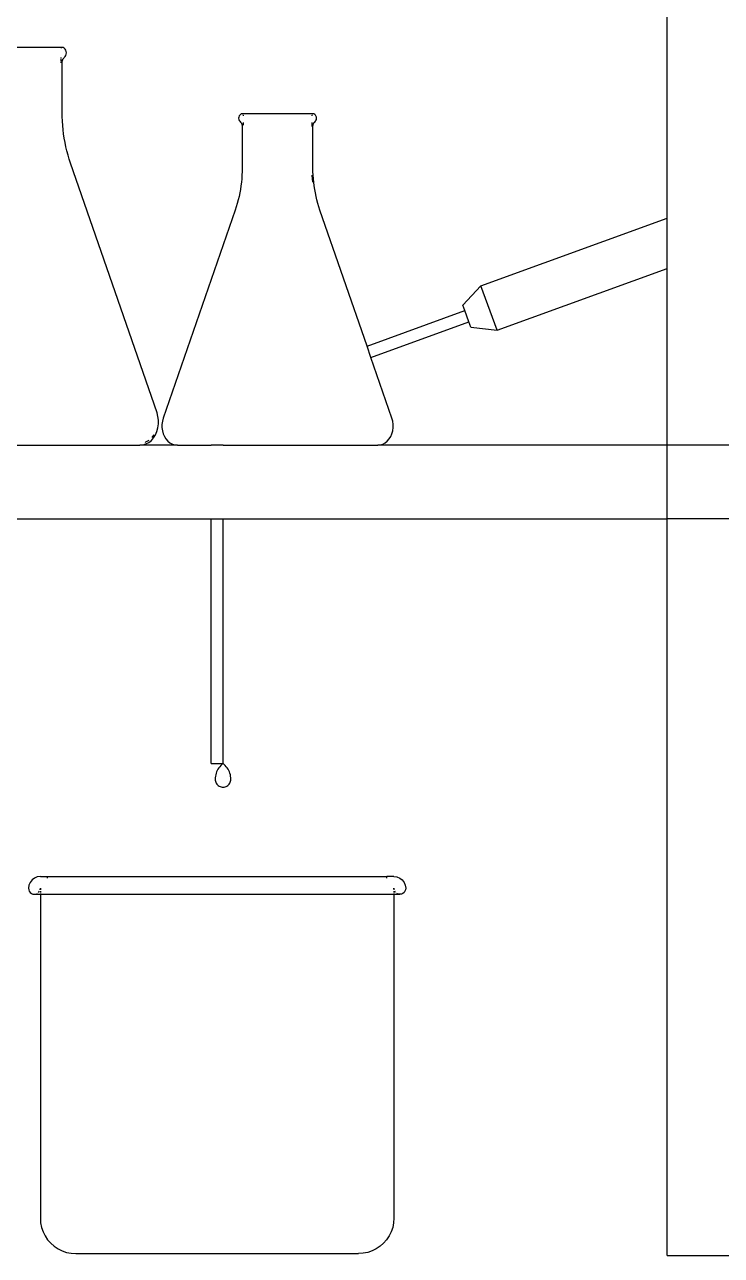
# Model space of a CAD drawing. Header units: metres. Extents: x 2.3 to 15.1, y 3 to 5.1.
# Drawn here: x 8.8119 to 9.0483, y 4.3381 to 4.7559 of the extents above; entities that cross this region are included whole.
import ezdxf

# ---------------------------------------------------------------- set-up
doc = ezdxf.new("R2010")
doc.units = ezdxf.units.M
doc.layers.add('Edges', color=7, linetype='Continuous')

# ---------------------------------------------------------------- blocks, each defined once
blk = doc.blocks.new('Chemistry Lab table fr')
at = {"layer": 'Edges'}
for p, q in [((-1.28796, 0.42189), (-1.28796, 0.56983)), ((-1.49348, 0.47983), (-1.52185, 0.47983)), ((-1.49374, 0.47647), (-1.49374, 0.47623)), ((-1.4936, 0.47965), (-1.49365, 0.47959)), ((-1.49356, 0.4797), (-1.4936, 0.47965)), ((-1.49351, 0.47975), (-1.49356, 0.4797)), ((-1.49345, 0.47978), (-1.49351, 0.47975)), ((-1.49348, 0.47983), (-1.49345, 0.47978)), ((-1.49339, 0.47981), (-1.49345, 0.47978)), ((-1.49333, 0.47982), (-1.49339, 0.47981)), ((-1.49327, 0.47983), (-1.49333, 0.47982)), ((-1.49289, 0.47977), (-1.49327, 0.47983)), ((-1.49255, 0.47959), (-1.49289, 0.47977)), ((-1.49275, 0.47623), (-1.49255, 0.47647)), ((-1.49225, 0.4793), (-1.49255, 0.47959)), ((-1.49255, 0.47647), (-1.49225, 0.47675)), ((-1.49202, 0.47893), (-1.49225, 0.4793)), ((-1.49225, 0.47675), (-1.49202, 0.47713)), ((-1.49187, 0.47849), (-1.49202, 0.47893)), ((-1.49202, 0.47713), (-1.49187, 0.47756)), ((-1.49183, 0.47803), (-1.49187, 0.47849)), ((-1.49187, 0.47756), (-1.49183, 0.47803)), ((-1.49374, 0.47596), (-1.49374, 0.47566)), ((-1.49374, 0.4755), (-1.49374, 0.47517)), ((-1.49374, 0.475), (-1.49374, 0.47465)), ((-1.49327, 0.45783), (-1.49326, 0.47465)), ((-1.49326, 0.47465), (-1.49324, 0.475)), ((-1.49324, 0.475), (-1.49322, 0.47517)), ((-1.49322, 0.47517), (-1.49318, 0.47534)), ((-1.49318, 0.47534), (-1.49313, 0.4755)), ((-1.49313, 0.4755), (-1.49307, 0.47566)), ((-1.49307, 0.47566), (-1.49301, 0.47582)), ((-1.49301, 0.47582), (-1.49293, 0.47596)), ((-1.49293, 0.47596), (-1.49285, 0.4761)), ((-1.49285, 0.4761), (-1.49275, 0.47623)), ((-1.49325, 0.45635), (-1.49327, 0.45783)), ((-1.49319, 0.45487), (-1.49325, 0.45635)), ((-1.43333, 0.45622), (-1.43337, 0.45583)), ((-1.43337, 0.45583), (-1.43333, 0.45544)), ((-1.43321, 0.45658), (-1.43333, 0.45622)), ((-1.43333, 0.45544), (-1.43321, 0.45508)), ((-1.43302, 0.45689), (-1.43321, 0.45658)), ((-1.43277, 0.45713), (-1.43302, 0.45689)), ((-1.43248, 0.45728), (-1.43277, 0.45713)), ((-1.43217, 0.45733), (-1.43248, 0.45728)), ((-1.43212, 0.45732), (-1.43217, 0.45733)), ((-1.43207, 0.45731), (-1.43212, 0.45732)), ((-1.43202, 0.45729), (-1.43207, 0.45731)), ((-1.43202, 0.45729), (-1.43199, 0.45733)), ((-1.43197, 0.45726), (-1.43202, 0.45729)), ((-1.40835, 0.45733), (-1.43199, 0.45733)), ((-1.43193, 0.45722), (-1.43197, 0.45726)), ((-1.43189, 0.45718), (-1.43193, 0.45722)), ((-1.43186, 0.45713), (-1.43189, 0.45718)), ((-1.43177, 0.45683), (-1.43178, 0.45689)), ((-1.43177, 0.45658), (-1.43177, 0.45683)), ((-1.40857, 0.45689), (-1.40857, 0.45683)), ((-1.40857, 0.45683), (-1.40857, 0.45658)), ((-1.40846, 0.45718), (-1.40849, 0.45713)), ((-1.40842, 0.45722), (-1.40846, 0.45718)), ((-1.40837, 0.45726), (-1.40842, 0.45722)), ((-1.40833, 0.45729), (-1.40837, 0.45726)), ((-1.40835, 0.45733), (-1.40833, 0.45729)), ((-1.40828, 0.45731), (-1.40833, 0.45729)), ((-1.40822, 0.45732), (-1.40828, 0.45731)), ((-1.40817, 0.45733), (-1.40822, 0.45732)), ((-1.40786, 0.45728), (-1.40817, 0.45733)), ((-1.40757, 0.45713), (-1.40786, 0.45728)), ((-1.40732, 0.45689), (-1.40757, 0.45713)), ((-1.40713, 0.45658), (-1.40732, 0.45689)), ((-1.40701, 0.45622), (-1.40713, 0.45658)), ((-1.40713, 0.45508), (-1.40701, 0.45544)), ((-1.40697, 0.45583), (-1.40701, 0.45622)), ((-1.40701, 0.45544), (-1.40697, 0.45583)), ((-1.49308, 0.4534), (-1.49319, 0.45487)), ((-1.49294, 0.45193), (-1.49308, 0.4534)), ((-1.49276, 0.45047), (-1.49294, 0.45193)), ((-1.43321, 0.45508), (-1.43302, 0.45477)), ((-1.43302, 0.45477), (-1.43277, 0.45453)), ((-1.43277, 0.45453), (-1.4326, 0.45433)), ((-1.4326, 0.45433), (-1.43252, 0.45422)), ((-1.43252, 0.45422), (-1.43245, 0.45411)), ((-1.43245, 0.45411), (-1.43239, 0.45398)), ((-1.43239, 0.45398), (-1.43233, 0.45386)), ((-1.43233, 0.45386), (-1.43228, 0.45372)), ((-1.43228, 0.45372), (-1.43224, 0.45359)), ((-1.43224, 0.45359), (-1.43221, 0.45344)), ((-1.43221, 0.45344), (-1.43219, 0.4533)), ((-1.43219, 0.4533), (-1.43217, 0.45301)), ((-1.43217, 0.45301), (-1.43217, 0.43899)), ((-1.43177, 0.45411), (-1.43177, 0.45433)), ((-1.43177, 0.45344), (-1.43177, 0.45398)), ((-1.40857, 0.45433), (-1.40857, 0.45411)), ((-1.40857, 0.45398), (-1.40857, 0.45372)), ((-1.40857, 0.45359), (-1.40857, 0.45301)), ((-1.40817, 0.45301), (-1.40815, 0.4533)), ((-1.40817, 0.43899), (-1.40817, 0.45301)), ((-1.40815, 0.4533), (-1.40813, 0.45344)), ((-1.40813, 0.45344), (-1.4081, 0.45359)), ((-1.4081, 0.45359), (-1.40806, 0.45372)), ((-1.40806, 0.45372), (-1.40801, 0.45386)), ((-1.40801, 0.45386), (-1.40796, 0.45398)), ((-1.40796, 0.45398), (-1.40789, 0.45411)), ((-1.40789, 0.45411), (-1.40782, 0.45422)), ((-1.40782, 0.45422), (-1.40775, 0.45433)), ((-1.40775, 0.45433), (-1.40757, 0.45453)), ((-1.40757, 0.45453), (-1.40732, 0.45477)), ((-1.40732, 0.45477), (-1.40713, 0.45508)), ((-1.49254, 0.44901), (-1.49276, 0.45047)), ((-1.49228, 0.44757), (-1.49254, 0.44901)), ((-1.49198, 0.44614), (-1.49228, 0.44757)), ((-1.49165, 0.44472), (-1.49198, 0.44614)), ((-1.49127, 0.44332), (-1.49165, 0.44472)), ((-1.49086, 0.44193), (-1.49127, 0.44332)), ((-1.49041, 0.44057), (-1.49086, 0.44193)), ((-1.46108, 0.35584), (-1.49041, 0.44057)), ((-1.43217, 0.43899), (-1.43219, 0.43776)), ((-1.40816, 0.43776), (-1.40817, 0.43899)), ((-1.43232, 0.4353), (-1.43244, 0.43408)), ((-1.43224, 0.43653), (-1.43232, 0.4353)), ((-1.43219, 0.43776), (-1.43224, 0.43653)), ((-1.40851, 0.43653), (-1.4085, 0.4365)), ((-1.4085, 0.4365), (-1.40842, 0.43525)), ((-1.40842, 0.43525), (-1.40831, 0.43408)), ((-1.40811, 0.43653), (-1.40816, 0.43776)), ((-1.40802, 0.4353), (-1.40811, 0.43653)), ((-1.4079, 0.43408), (-1.40802, 0.4353)), ((-1.43299, 0.43045), (-1.43324, 0.42925)), ((-1.43277, 0.43165), (-1.43299, 0.43045)), ((-1.43259, 0.43286), (-1.43277, 0.43165)), ((-1.43244, 0.43408), (-1.43259, 0.43286)), ((-1.40775, 0.43286), (-1.4079, 0.43408)), ((-1.40757, 0.43165), (-1.40775, 0.43286)), ((-1.40735, 0.43045), (-1.40757, 0.43165)), ((-1.40711, 0.42925), (-1.40735, 0.43045)), ((-1.43383, 0.4269), (-1.43418, 0.42575)), ((-1.43352, 0.42807), (-1.43383, 0.4269)), ((-1.43324, 0.42925), (-1.43352, 0.42807)), ((-1.40682, 0.42807), (-1.40711, 0.42925)), ((-1.40651, 0.4269), (-1.40682, 0.42807)), ((-1.40617, 0.42575), (-1.40651, 0.4269)), ((-1.43456, 0.42461), (-1.459, 0.354)), ((-1.43418, 0.42575), (-1.43456, 0.42461)), ((-1.40579, 0.42461), (-1.40617, 0.42575)), ((-1.38981, 0.37844), (-1.40579, 0.42461)), ((-1.35115, 0.39889), (-1.28796, 0.42189)), ((-1.28796, 0.40486), (-1.28796, 0.42189)), ((-1.34568, 0.38385), (-1.28796, 0.40486)), ((-1.28796, 0.34483), (-1.28796, 0.40486)), ((-1.3573, 0.39239), (-1.35115, 0.39889)), ((-1.34568, 0.38385), (-1.35115, 0.39889)), ((-1.38981, 0.37844), (-1.35662, 0.39051)), ((-1.35662, 0.39051), (-1.3573, 0.39239)), ((-1.35525, 0.38676), (-1.35662, 0.39051)), ((-1.3885, 0.37465), (-1.35525, 0.38676)), ((-1.35457, 0.38488), (-1.35525, 0.38676)), ((-1.35457, 0.38488), (-1.34568, 0.38385)), ((-1.3885, 0.37465), (-1.38981, 0.37844)), ((-1.38135, 0.354), (-1.3885, 0.37465)), ((-1.46075, 0.35461), (-1.46108, 0.35584)), ((-1.46076, 0.35075), (-1.46058, 0.35203)), ((-1.46058, 0.35333), (-1.46075, 0.35461)), ((-1.46058, 0.35203), (-1.46058, 0.35333)), ((-1.45927, 0.35298), (-1.45941, 0.35191)), ((-1.45941, 0.35191), (-1.45941, 0.35083)), ((-1.459, 0.354), (-1.45927, 0.35298)), ((-1.38107, 0.35298), (-1.38135, 0.354)), ((-1.38093, 0.35191), (-1.38107, 0.35298)), ((-1.38094, 0.35083), (-1.38093, 0.35191)), ((-1.463, 0.34648), (-1.46223, 0.34736)), ((-1.46259, 0.34777), (-1.46288, 0.34744)), ((-1.4622, 0.34838), (-1.46259, 0.34777)), ((-1.46223, 0.34736), (-1.46159, 0.34838)), ((-1.46159, 0.34838), (-1.4611, 0.34952)), ((-1.4611, 0.34952), (-1.46076, 0.35075)), ((-1.45941, 0.35083), (-1.45926, 0.34976)), ((-1.45926, 0.34976), (-1.45898, 0.34874)), ((-1.45898, 0.34874), (-1.45856, 0.34779)), ((-1.45856, 0.34779), (-1.45803, 0.34694)), ((-1.45803, 0.34694), (-1.45739, 0.34621)), ((-1.38295, 0.34621), (-1.38231, 0.34694)), ((-1.38231, 0.34694), (-1.38178, 0.34779)), ((-1.38178, 0.34779), (-1.38137, 0.34874)), ((-1.38137, 0.34874), (-1.38108, 0.34976)), ((-1.38108, 0.34976), (-1.38094, 0.35083)), ((-1.54847, 0.34483), (-1.46687, 0.34483)), ((-1.46687, 0.34483), (-1.46583, 0.34493)), ((-1.45417, 0.34483), (-1.46687, 0.34483)), ((-1.46583, 0.34493), (-1.46482, 0.34525)), ((-1.46498, 0.34582), (-1.46513, 0.34577)), ((-1.4641, 0.3463), (-1.46498, 0.34582)), ((-1.46482, 0.34525), (-1.46387, 0.34577)), ((-1.46388, 0.34648), (-1.4641, 0.3463)), ((-1.46387, 0.34577), (-1.463, 0.34648)), ((-1.45739, 0.34621), (-1.45667, 0.34561)), ((-1.45667, 0.34561), (-1.45587, 0.34518)), ((-1.45587, 0.34518), (-1.45504, 0.34492)), ((-1.45504, 0.34492), (-1.45417, 0.34483)), ((-1.45417, 0.34483), (-1.44267, 0.34483)), ((-1.44267, 0.34483), (-1.44267, 0.34492)), ((-1.43867, 0.34483), (-1.44267, 0.34483)), ((-1.43867, 0.34483), (-1.43867, 0.34492)), ((-1.43867, 0.34483), (-1.38617, 0.34483)), ((-1.38617, 0.34483), (-1.38531, 0.34492)), ((-1.28796, 0.34483), (-1.38617, 0.34483)), ((-1.38531, 0.34492), (-1.38447, 0.34518)), ((-1.38447, 0.34518), (-1.38368, 0.34561)), ((-1.38368, 0.34561), (-1.38295, 0.34621)), ((-1.28796, 0.31983), (-1.28796, 0.34483)), ((-1.26215, 0.34483), (-1.28796, 0.34483)), ((-2.05472, 0.31983), (-1.44267, 0.31983)), ((-1.44267, 0.23677), (-1.44267, 0.31983)), ((-1.44267, 0.31983), (-1.43867, 0.31983)), ((-1.43867, 0.23677), (-1.43867, 0.31983)), ((-1.43867, 0.31983), (-1.28796, 0.31983)), ((-1.28796, 0.06983), (-1.28796, 0.31983)), ((-1.26215, 0.31983), (-1.28796, 0.31983)), ((-1.44267, 0.23677), (-1.43867, 0.23677)), ((-1.44064, 0.23441), (-1.44085, 0.23394)), ((-1.44039, 0.23486), (-1.44064, 0.23441)), ((-1.44011, 0.2353), (-1.44039, 0.23486)), ((-1.43979, 0.2357), (-1.44011, 0.2353)), ((-1.43945, 0.23609), (-1.43979, 0.2357)), ((-1.43907, 0.23644), (-1.43945, 0.23609)), ((-1.43867, 0.23677), (-1.43907, 0.23644)), ((-1.43827, 0.23644), (-1.43867, 0.23677)), ((-1.4379, 0.23609), (-1.43827, 0.23644)), ((-1.43756, 0.2357), (-1.4379, 0.23609)), ((-1.43724, 0.2353), (-1.43756, 0.2357)), ((-1.43696, 0.23486), (-1.43724, 0.2353)), ((-1.43671, 0.23441), (-1.43696, 0.23486)), ((-1.4365, 0.23394), (-1.43671, 0.23441)), ((-1.44132, 0.23195), (-1.44134, 0.23143)), ((-1.44134, 0.23143), (-1.44132, 0.23108)), ((-1.44126, 0.23246), (-1.44132, 0.23195)), ((-1.44132, 0.23108), (-1.44125, 0.23074)), ((-1.44116, 0.23296), (-1.44126, 0.23246)), ((-1.44125, 0.23074), (-1.44114, 0.23041)), ((-1.44102, 0.23346), (-1.44116, 0.23296)), ((-1.44114, 0.23041), (-1.44098, 0.2301)), ((-1.44085, 0.23394), (-1.44102, 0.23346)), ((-1.44098, 0.2301), (-1.44079, 0.22981)), ((-1.44079, 0.22981), (-1.44056, 0.22955)), ((-1.43679, 0.22955), (-1.43656, 0.22981)), ((-1.43656, 0.22981), (-1.43637, 0.2301)), ((-1.43632, 0.23346), (-1.4365, 0.23394)), ((-1.43637, 0.2301), (-1.43621, 0.23041)), ((-1.43619, 0.23296), (-1.43632, 0.23346)), ((-1.43621, 0.23041), (-1.4361, 0.23074)), ((-1.43609, 0.23246), (-1.43619, 0.23296)), ((-1.4361, 0.23074), (-1.43603, 0.23108)), ((-1.43603, 0.23195), (-1.43609, 0.23246)), ((-1.43601, 0.23143), (-1.43603, 0.23195)), ((-1.43603, 0.23108), (-1.43601, 0.23143)), ((-1.44056, 0.22955), (-1.4403, 0.22932)), ((-1.4403, 0.22932), (-1.44001, 0.22912)), ((-1.44001, 0.22912), (-1.43969, 0.22897)), ((-1.43969, 0.22897), (-1.43936, 0.22886)), ((-1.43936, 0.22886), (-1.43902, 0.22879)), ((-1.43902, 0.22879), (-1.43867, 0.22877)), ((-1.43867, 0.22877), (-1.43833, 0.22879)), ((-1.43833, 0.22879), (-1.43798, 0.22886)), ((-1.43798, 0.22886), (-1.43765, 0.22897)), ((-1.43765, 0.22897), (-1.43734, 0.22912)), ((-1.43734, 0.22912), (-1.43705, 0.22932)), ((-1.43705, 0.22932), (-1.43679, 0.22955)), ((-1.50414, 0.19643), (-1.50454, 0.19546)), ((-1.5035, 0.19725), (-1.50414, 0.19643)), ((-1.50267, 0.19789), (-1.5035, 0.19725)), ((-1.50171, 0.19829), (-1.50267, 0.19789)), ((-1.50067, 0.19843), (-1.50171, 0.19829)), ((-1.50067, 0.19843), (-1.49827, 0.19843)), ((-1.49827, 0.19789), (-1.49827, 0.19843)), ((-1.49827, 0.19843), (-1.38307, 0.19843)), ((-1.38307, 0.19789), (-1.38307, 0.19843)), ((-1.38067, 0.19843), (-1.38307, 0.19843)), ((-1.38067, 0.19843), (-1.37964, 0.19829)), ((-1.37964, 0.19829), (-1.37867, 0.19789)), ((-1.37867, 0.19789), (-1.37785, 0.19725)), ((-1.37785, 0.19725), (-1.37721, 0.19643)), ((-1.37721, 0.19643), (-1.37681, 0.19546)), ((-1.50454, 0.19546), (-1.50467, 0.19443)), ((-1.50467, 0.19443), (-1.50461, 0.19391)), ((-1.50461, 0.19391), (-1.50441, 0.19343)), ((-1.50441, 0.19343), (-1.50409, 0.19301)), ((-1.50409, 0.19301), (-1.50367, 0.19269)), ((-1.50367, 0.19269), (-1.50319, 0.19249)), ((-1.50319, 0.19249), (-1.50267, 0.19243)), ((-1.50267, 0.19243), (-1.50216, 0.19249)), ((-1.50267, 0.19243), (-1.50067, 0.19243)), ((-1.50216, 0.19249), (-1.50167, 0.19269)), ((-1.50126, 0.19301), (-1.50094, 0.19343)), ((-1.50074, 0.19391), (-1.50067, 0.19443)), ((-1.50067, 0.19443), (-1.50067, 0.19391)), ((-1.50067, 0.19343), (-1.50067, 0.19301)), ((-1.50067, 0.19269), (-1.50067, 0.19243)), ((-1.50067, 0.19243), (-1.50067, 0.08243)), ((-1.50067, 0.19243), (-1.38067, 0.19243)), ((-1.38061, 0.19391), (-1.38067, 0.19443)), ((-1.38067, 0.19443), (-1.38067, 0.19391)), ((-1.38067, 0.19343), (-1.38067, 0.19301)), ((-1.38067, 0.19269), (-1.38067, 0.19243)), ((-1.38067, 0.19243), (-1.38067, 0.08243)), ((-1.38067, 0.19243), (-1.37867, 0.19243)), ((-1.38009, 0.19301), (-1.38041, 0.19343)), ((-1.37919, 0.19249), (-1.37967, 0.19269)), ((-1.37867, 0.19243), (-1.37919, 0.19249)), ((-1.37816, 0.19249), (-1.37867, 0.19243)), ((-1.37767, 0.19269), (-1.37816, 0.19249)), ((-1.37726, 0.19301), (-1.37767, 0.19269)), ((-1.37694, 0.19343), (-1.37726, 0.19301)), ((-1.37674, 0.19391), (-1.37694, 0.19343)), ((-1.37681, 0.19546), (-1.37667, 0.19443)), ((-1.37667, 0.19443), (-1.37674, 0.19391)), ((-1.50067, 0.08243), (-1.50057, 0.08086)), ((-1.50057, 0.08086), (-1.50027, 0.07932)), ((-1.38078, 0.08086), (-1.38108, 0.07932)), ((-1.38067, 0.08243), (-1.38078, 0.08086)), ((-1.50027, 0.07932), (-1.49976, 0.07783)), ((-1.49976, 0.07783), (-1.49907, 0.07643)), ((-1.49907, 0.07643), (-1.49819, 0.07512)), ((-1.38228, 0.07643), (-1.38315, 0.07512)), ((-1.38159, 0.07783), (-1.38228, 0.07643)), ((-1.38108, 0.07932), (-1.38159, 0.07783)), ((-1.49819, 0.07512), (-1.49716, 0.07394)), ((-1.49716, 0.07394), (-1.49598, 0.07291)), ((-1.49598, 0.07291), (-1.49467, 0.07203)), ((-1.49467, 0.07203), (-1.49327, 0.07134)), ((-1.49327, 0.07134), (-1.49178, 0.07083)), ((-1.38808, 0.07134), (-1.38957, 0.07083)), ((-1.38667, 0.07203), (-1.38808, 0.07134)), ((-1.38537, 0.07291), (-1.38667, 0.07203)), ((-1.38419, 0.07394), (-1.38537, 0.07291)), ((-1.38315, 0.07512), (-1.38419, 0.07394)), ((-1.49178, 0.07083), (-1.49024, 0.07053)), ((-1.49024, 0.07053), (-1.48867, 0.07043)), ((-1.48867, 0.07043), (-1.39267, 0.07043)), ((-1.39111, 0.07053), (-1.39267, 0.07043)), ((-1.38957, 0.07083), (-1.39111, 0.07053)), ((-1.28796, 0.06983), (-1.26215, 0.06983))]:
    blk.add_line(p, q, dxfattribs=at)

msp = doc.modelspace()

# ---------------------------------------------------------------- block references
msp.add_blockref('Chemistry Lab table fr', (10.31787, 4.26826))

doc.saveas('drawing.dxf')
